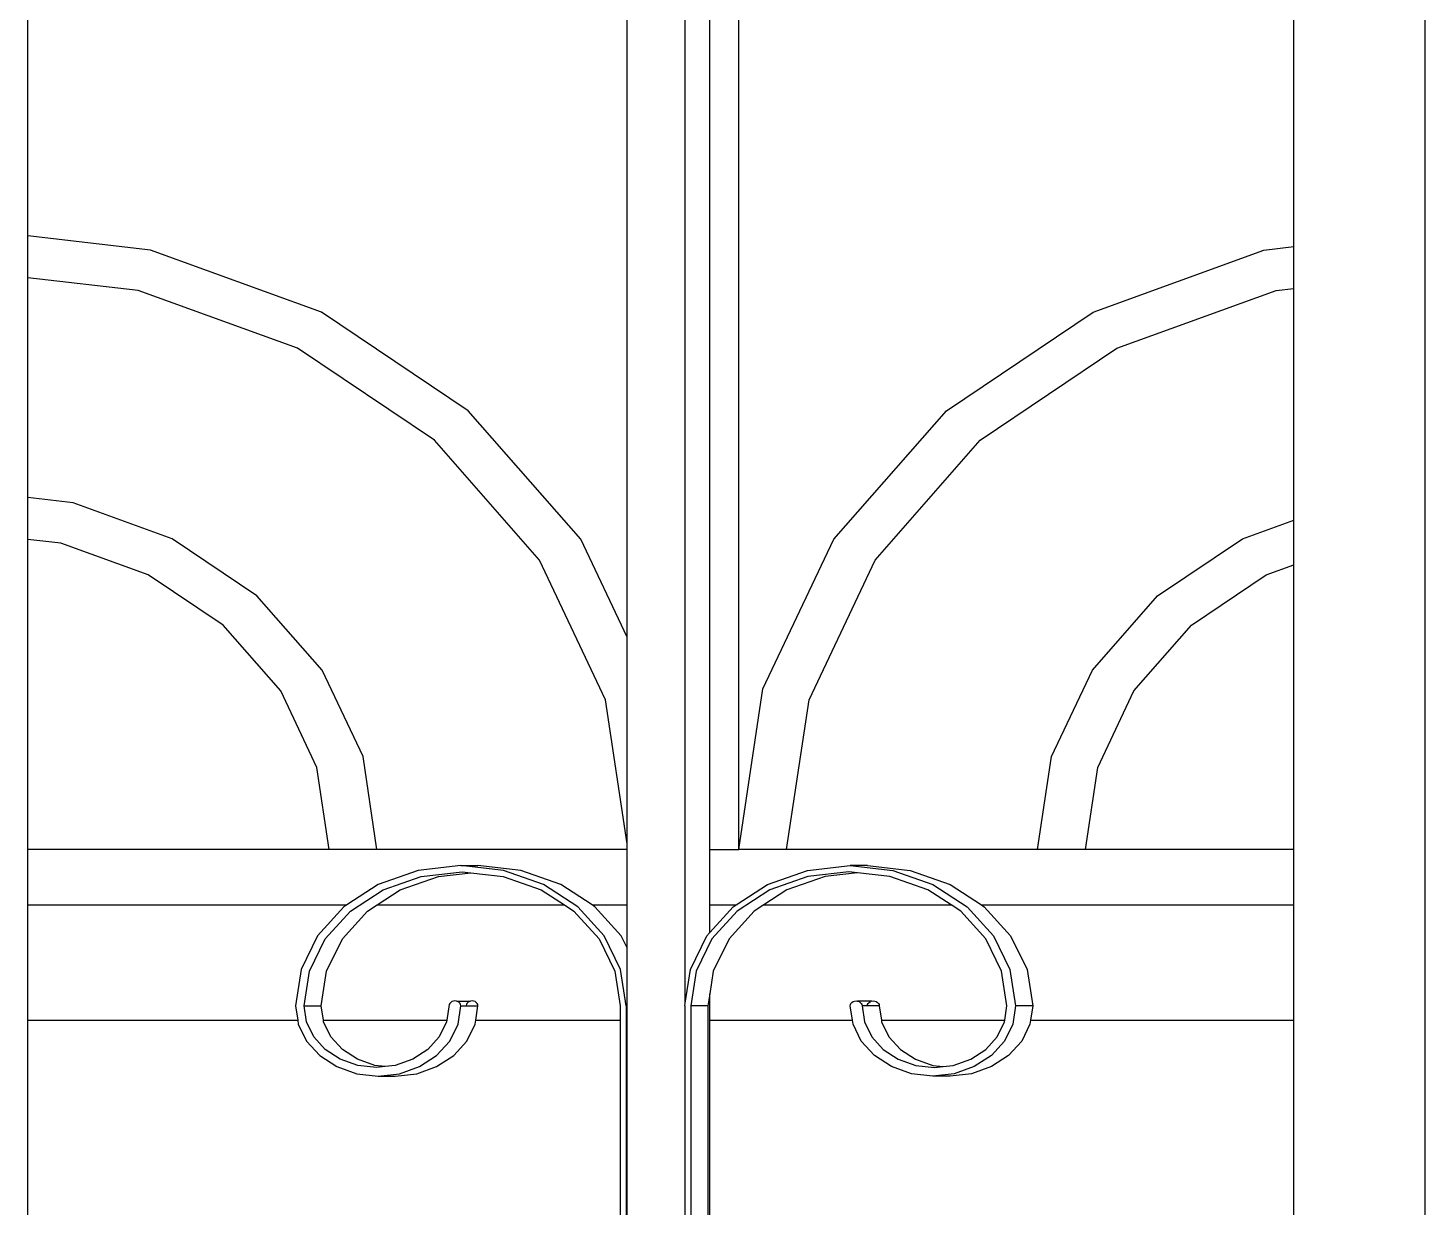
# Model space of a CAD drawing. Header units: millimetres. Extents: x 173236 to 801264, y -94969 to 615039.
# Drawn here: x 499145.8 to 499368.6, y -1964 to -1775.9 of the extents above; entities that cross this region are included whole.
import ezdxf

# ---------------------------------------------------------------- set-up
doc = ezdxf.new("R2010")
doc.units = ezdxf.units.MM
doc.header["$MEASUREMENT"] = 0
doc.layers.add('VOX-A-WALL-PATT', color=233, linetype='Continuous')

# ---------------------------------------------------------------- blocks, each defined once
blk = doc.blocks.new('STAIRCASE')
at = {"layer": 'VOX-A-WALL-PATT'}
for p, q in [((499145.82, -1809.11), (499145.82, -1652.24)), ((499250.64, -1931.46), (499250.64, -1709.12)), ((499254.55, -1906.96), (499254.55, -1711.3)), ((499259.18, -1906.96), (499259.18, -1713.89)), ((499241.35, -1873.08), (499241.35, -1723.53)), ((499347.7, -1810.81), (499347.7, -1760.28)), ((499368.6, -2542.65), (499368.6, -1767.63)), ((499165.38, -1811.36), (499145.82, -1809.11)), ((499145.82, -1815.78), (499145.82, -1809.11)), ((499342.91, -1811.36), (499347.7, -1810.81)), ((499347.7, -1817.49), (499347.7, -1810.81)), ((499192.63, -1821.25), (499165.38, -1811.36)), ((499315.66, -1821.25), (499342.91, -1811.36)), ((499163.41, -1817.81), (499145.82, -1815.78)), ((499145.82, -1850.84), (499145.82, -1815.78)), ((499188.82, -1827.03), (499163.41, -1817.81)), ((499319.48, -1827.03), (499344.88, -1817.81)), ((499344.88, -1817.81), (499347.7, -1817.49)), ((499347.7, -1854.42), (499347.7, -1817.49)), ((499216.02, -1836.98), (499192.63, -1821.25)), ((499292.27, -1836.98), (499315.66, -1821.25)), ((499210.63, -1841.7), (499188.82, -1827.03)), ((499297.66, -1841.7), (499319.48, -1827.03)), ((499233.97, -1857.48), (499216.02, -1836.98)), ((499274.32, -1857.48), (499292.27, -1836.98)), ((499227.37, -1860.82), (499210.63, -1841.7)), ((499280.92, -1860.82), (499297.66, -1841.7)), ((499153.05, -1851.68), (499145.82, -1850.84)), ((499145.82, -1857.52), (499145.82, -1850.84)), ((499168.81, -1857.4), (499153.05, -1851.68)), ((499339.48, -1857.4), (499347.7, -1854.42)), ((499347.7, -1861.58), (499347.7, -1854.42)), ((499151.08, -1858.13), (499145.82, -1857.52)), ((499145.82, -1906.96), (499145.82, -1857.52)), ((499182.34, -1866.49), (499168.81, -1857.4)), ((499241.35, -1873.08), (499233.97, -1857.48)), ((499263.03, -1881.35), (499274.32, -1857.48)), ((499325.95, -1866.49), (499339.48, -1857.4)), ((499165, -1863.18), (499151.08, -1858.13)), ((499237.9, -1883.08), (499227.37, -1860.82)), ((499270.39, -1883.08), (499280.92, -1860.82)), ((499343.29, -1863.18), (499347.7, -1861.58)), ((499347.7, -1906.96), (499347.7, -1861.58)), ((499176.95, -1871.21), (499165, -1863.18)), ((499331.34, -1871.21), (499343.29, -1863.18)), ((499192.72, -1878.35), (499182.34, -1866.49)), ((499315.57, -1878.35), (499325.95, -1866.49)), ((499186.12, -1881.68), (499176.95, -1871.21)), ((499322.17, -1881.68), (499331.34, -1871.21)), ((499241.35, -1906.06), (499241.35, -1873.08)), ((499199.25, -1892.15), (499192.72, -1878.35)), ((499309.05, -1892.15), (499315.57, -1878.35)), ((499191.88, -1893.88), (499186.12, -1881.68)), ((499259.18, -1906.96), (499263.03, -1881.35)), ((499316.41, -1893.88), (499322.17, -1881.68)), ((499241.35, -1906.06), (499237.9, -1883.08)), ((499266.8, -1906.96), (499270.39, -1883.08)), ((499201.47, -1906.96), (499199.25, -1892.15)), ((499306.82, -1906.96), (499309.05, -1892.15)), ((499193.85, -1906.96), (499191.88, -1893.88)), ((499314.44, -1906.96), (499316.41, -1893.88)), ((499193.85, -1906.96), (499145.82, -1906.96)), ((499145.82, -1915.79), (499145.82, -1906.96)), ((499201.47, -1906.96), (499193.85, -1906.96)), ((499241.35, -1906.96), (499201.47, -1906.96)), ((499241.35, -1906.96), (499241.35, -1906.06)), ((499241.35, -1915.79), (499241.35, -1906.96)), ((499254.55, -1906.96), (499259.18, -1906.96)), ((499254.55, -1915.79), (499254.55, -1906.96)), ((499266.8, -1906.96), (499259.18, -1906.96)), ((499306.82, -1906.96), (499266.8, -1906.96)), ((499314.44, -1906.96), (499306.82, -1906.96)), ((499347.7, -1906.96), (499314.44, -1906.96)), ((499347.7, -1915.79), (499347.7, -1906.96)), ((499208.02, -1910.29), (499201.66, -1912.53)), ((499202.45, -1913.38), (499208.53, -1911.24)), ((499205.19, -1913.38), (499211.27, -1911.24)), ((499214.85, -1909.53), (499208.02, -1910.29)), ((499208.53, -1911.24), (499215.06, -1910.51)), ((499211.27, -1911.24), (499216.43, -1910.66)), ((499214.85, -1909.53), (499217.58, -1909.53)), ((499221.67, -1910.29), (499214.85, -1909.53)), ((499215.06, -1910.51), (499216.43, -1910.66)), ((499216.43, -1910.66), (499221.58, -1911.24)), ((499224.41, -1910.29), (499217.58, -1909.53)), ((499221.58, -1911.24), (499227.67, -1913.38)), ((499228.03, -1912.53), (499221.67, -1910.29)), ((499230.77, -1912.53), (499224.41, -1910.29)), ((499263.75, -1912.53), (499270.11, -1910.29)), ((499270.2, -1911.24), (499264.12, -1913.38)), ((499272.94, -1911.24), (499266.85, -1913.38)), ((499270.11, -1910.29), (499276.94, -1909.53)), ((499276.72, -1910.51), (499270.2, -1911.24)), ((499278.09, -1910.66), (499272.94, -1911.24)), ((499278.09, -1910.66), (499276.72, -1910.51)), ((499276.94, -1909.53), (499283.76, -1910.29)), ((499279.68, -1909.53), (499276.94, -1909.53)), ((499283.25, -1911.24), (499278.09, -1910.66)), ((499279.68, -1909.53), (499286.5, -1910.29)), ((499289.33, -1913.38), (499283.25, -1911.24)), ((499283.76, -1910.29), (499290.12, -1912.53)), ((499286.5, -1910.29), (499292.86, -1912.53)), ((499201.66, -1912.53), (499196.65, -1915.79)), ((499197.23, -1916.78), (499202.45, -1913.38)), ((499201.48, -1915.79), (499205.19, -1913.38)), ((499227.67, -1913.38), (499231.38, -1915.79)), ((499233.49, -1916.08), (499228.03, -1912.53)), ((499235.78, -1915.79), (499230.77, -1912.53)), ((499258.74, -1915.79), (499263.75, -1912.53)), ((499264.12, -1913.38), (499258.89, -1916.78)), ((499266.85, -1913.38), (499263.14, -1915.79)), ((499293.05, -1915.79), (499289.33, -1913.38)), ((499290.12, -1912.53), (499295.59, -1916.08)), ((499292.86, -1912.53), (499297.87, -1915.79)), ((499145.82, -1915.79), (499196.65, -1915.79)), ((499145.82, -1934.18), (499145.82, -1915.79)), ((499196.65, -1915.79), (499196.2, -1916.08)), ((499199.96, -1916.78), (499201.48, -1915.79)), ((499201.48, -1915.79), (499231.38, -1915.79)), ((499231.38, -1915.79), (499232.89, -1916.78)), ((499235.78, -1915.79), (499241.35, -1915.79)), ((499236.23, -1916.08), (499235.78, -1915.79)), ((499241.35, -1922.62), (499241.35, -1915.79)), ((499254.55, -1915.79), (499258.74, -1915.79)), ((499254.55, -1920.22), (499254.55, -1915.79)), ((499258.29, -1916.08), (499258.74, -1915.79)), ((499263.14, -1915.79), (499261.63, -1916.78)), ((499263.14, -1915.79), (499293.05, -1915.79)), ((499294.56, -1916.78), (499293.05, -1915.79)), ((499297.87, -1915.79), (499347.7, -1915.79)), ((499297.87, -1915.79), (499298.32, -1916.08)), ((499347.7, -1934.18), (499347.7, -1915.79)), ((499196.2, -1916.08), (499192.01, -1920.72)), ((499193.22, -1921.21), (499197.23, -1916.78)), ((499195.96, -1921.21), (499199.96, -1916.78)), ((499232.89, -1916.78), (499236.9, -1921.21)), ((499237.68, -1920.72), (499233.49, -1916.08)), ((499240.42, -1920.72), (499236.23, -1916.08)), ((499254.55, -1920.22), (499258.29, -1916.08)), ((499258.89, -1916.78), (499254.89, -1921.21)), ((499261.63, -1916.78), (499257.62, -1921.21)), ((499298.56, -1921.21), (499294.56, -1916.78)), ((499295.59, -1916.08), (499299.78, -1920.72)), ((499298.32, -1916.08), (499302.51, -1920.72)), ((499254.1, -1920.72), (499254.55, -1920.22)), ((499192.01, -1920.72), (499189.37, -1926.11)), ((499190.7, -1926.37), (499193.22, -1921.21)), ((499193.44, -1926.37), (499195.96, -1921.21)), ((499236.9, -1921.21), (499239.42, -1926.37)), ((499240.32, -1926.11), (499237.68, -1920.72)), ((499241.35, -1922.62), (499240.42, -1920.72)), ((499241.35, -1931.9), (499241.35, -1922.62)), ((499251.46, -1926.11), (499254.1, -1920.72)), ((499254.89, -1921.21), (499252.37, -1926.37)), ((499257.62, -1921.21), (499255.1, -1926.37)), ((499301.08, -1926.37), (499298.56, -1921.21)), ((499299.78, -1920.72), (499302.41, -1926.11)), ((499302.51, -1920.72), (499305.15, -1926.11)), ((499189.37, -1926.11), (499188.47, -1931.9)), ((499189.84, -1931.9), (499190.7, -1926.37)), ((499192.58, -1931.9), (499193.44, -1926.37)), ((499239.42, -1926.37), (499240.28, -1931.9)), ((499241.22, -1931.9), (499240.32, -1926.11)), ((499250.64, -1931.46), (499251.46, -1926.11)), ((499252.37, -1926.37), (499251.51, -1931.9)), ((499255.1, -1926.37), (499254.55, -1929.96)), ((499301.94, -1931.9), (499301.08, -1926.37)), ((499302.41, -1926.11), (499303.31, -1931.9)), ((499305.15, -1926.11), (499306.05, -1931.9)), ((499213.09, -1931.51), (499213, -1931.7)), ((499213.24, -1931.34), (499213.09, -1931.51)), ((499213.43, -1931.21), (499213.24, -1931.34)), ((499213.66, -1931.13), (499213.43, -1931.21)), ((499213.9, -1931.11), (499213.66, -1931.13)), ((499214.15, -1931.13), (499213.9, -1931.11)), ((499214.37, -1931.21), (499214.15, -1931.13)), ((499214.15, -1931.13), (499216.4, -1931.13)), ((499214.57, -1931.34), (499214.37, -1931.21)), ((499214.72, -1931.51), (499214.57, -1931.34)), ((499214.81, -1931.7), (499214.72, -1931.51)), ((499215.83, -1931.51), (499215.73, -1931.7)), ((499215.98, -1931.34), (499215.83, -1931.51)), ((499216.17, -1931.21), (499215.98, -1931.34)), ((499216.64, -1931.11), (499216.4, -1931.13)), ((499216.89, -1931.13), (499216.64, -1931.11)), ((499217.11, -1931.21), (499216.89, -1931.13)), ((499217.31, -1931.34), (499217.11, -1931.21)), ((499217.46, -1931.51), (499217.31, -1931.34)), ((499217.55, -1931.7), (499217.46, -1931.51)), ((499250.57, -1931.9), (499250.64, -1931.46)), ((499254.55, -1929.96), (499254.24, -1931.9)), ((499254.55, -1934.18), (499254.55, -1929.96)), ((499276.97, -1931.7), (499277.06, -1931.51)), ((499277.06, -1931.51), (499277.21, -1931.34)), ((499277.21, -1931.34), (499277.41, -1931.21)), ((499277.41, -1931.21), (499277.63, -1931.13)), ((499277.63, -1931.13), (499277.88, -1931.11)), ((499277.88, -1931.11), (499278.12, -1931.13)), ((499278.12, -1931.13), (499278.35, -1931.21)), ((499280.37, -1931.13), (499278.12, -1931.13)), ((499278.35, -1931.21), (499278.54, -1931.34)), ((499278.54, -1931.34), (499278.69, -1931.51)), ((499278.69, -1931.51), (499278.79, -1931.7)), ((499279.71, -1931.7), (499279.8, -1931.51)), ((499279.8, -1931.51), (499279.95, -1931.34)), ((499279.95, -1931.34), (499280.15, -1931.21)), ((499280.37, -1931.13), (499280.62, -1931.11)), ((499280.62, -1931.11), (499280.86, -1931.13)), ((499280.86, -1931.13), (499281.09, -1931.21)), ((499281.09, -1931.21), (499281.28, -1931.34)), ((499281.28, -1931.34), (499281.43, -1931.51)), ((499281.43, -1931.51), (499281.53, -1931.7)), ((499188.47, -1931.9), (499188.83, -1934.18)), ((499189.84, -1931.9), (499192.58, -1931.9)), ((499190.23, -1934.44), (499189.84, -1931.9)), ((499192.93, -1934.18), (499192.58, -1931.9)), ((499213, -1931.7), (499212.61, -1934.18)), ((499214.4, -1934.8), (499214.85, -1931.9)), ((499214.85, -1931.9), (499214.81, -1931.7)), ((499214.85, -1931.9), (499215.7, -1931.9)), ((499215.73, -1931.7), (499215.7, -1931.9)), ((499215.7, -1931.9), (499217.58, -1931.9)), ((499217.23, -1934.18), (499217.58, -1931.9)), ((499217.58, -1931.9), (499217.55, -1931.7)), ((499240.28, -1931.9), (499240.28, -1934.18)), ((499241.22, -1931.9), (499241.22, -2001.06)), ((499241.22, -1931.9), (499241.35, -1931.9)), ((499241.35, -2001.06), (499241.35, -1931.9)), ((499250.57, -1931.9), (499250.57, -2001.06)), ((499251.51, -1931.9), (499251.51, -2001.47)), ((499254.24, -1931.9), (499251.51, -1931.9)), ((499254.24, -1931.9), (499254.24, -2001.47)), ((499276.94, -1931.9), (499276.97, -1931.7)), ((499277.29, -1934.18), (499276.94, -1931.9)), ((499278.79, -1931.7), (499278.82, -1931.9)), ((499278.82, -1931.9), (499279.21, -1934.44)), ((499279.68, -1931.9), (499278.82, -1931.9)), ((499279.68, -1931.9), (499279.71, -1931.7)), ((499281.56, -1931.9), (499279.68, -1931.9)), ((499281.53, -1931.7), (499281.56, -1931.9)), ((499281.56, -1931.9), (499281.91, -1934.18)), ((499301.59, -1934.18), (499301.94, -1931.9)), ((499303.31, -1931.9), (499302.86, -1934.8)), ((499306.05, -1931.9), (499303.31, -1931.9)), ((499306.05, -1931.9), (499305.69, -1934.18)), ((499145.82, -1934.18), (499188.83, -1934.18)), ((499145.82, -1988.79), (499145.82, -1934.18)), ((499188.83, -1934.18), (499188.92, -1934.8)), ((499188.92, -1934.8), (499190.24, -1937.5)), ((499191.39, -1936.81), (499190.23, -1934.44)), ((499192.93, -1934.18), (499212.61, -1934.18)), ((499192.97, -1934.44), (499192.93, -1934.18)), ((499194.13, -1936.81), (499192.97, -1934.44)), ((499212.57, -1934.44), (499211.41, -1936.81)), ((499212.61, -1934.18), (499212.57, -1934.44)), ((499213.08, -1937.5), (499214.4, -1934.8)), ((499215.82, -1937.5), (499217.13, -1934.8)), ((499217.13, -1934.8), (499217.23, -1934.18)), ((499217.23, -1934.18), (499240.28, -1934.18)), ((499240.28, -1934.18), (499240.28, -2001.47)), ((499254.55, -1934.18), (499277.29, -1934.18)), ((499254.55, -2002.98), (499254.55, -1934.18)), ((499277.39, -1934.8), (499277.29, -1934.18)), ((499278.7, -1937.5), (499277.39, -1934.8)), ((499279.21, -1934.44), (499280.37, -1936.81)), ((499281.91, -1934.18), (499301.59, -1934.18)), ((499281.91, -1934.18), (499281.95, -1934.44)), ((499281.95, -1934.44), (499283.11, -1936.81)), ((499300.39, -1936.81), (499301.55, -1934.44)), ((499302.86, -1934.8), (499301.54, -1937.5)), ((499301.55, -1934.44), (499301.59, -1934.18)), ((499305.6, -1934.8), (499304.28, -1937.5)), ((499305.69, -1934.18), (499305.6, -1934.8)), ((499305.69, -1934.18), (499347.7, -1934.18)), ((499347.7, -1986.73), (499347.7, -1934.18)), ((499190.24, -1937.5), (499192.34, -1939.82)), ((499193.23, -1938.84), (499191.39, -1936.81)), ((499195.96, -1938.84), (499194.13, -1936.81)), ((499211.41, -1936.81), (499209.58, -1938.84)), ((499210.98, -1939.82), (499213.08, -1937.5)), ((499213.72, -1939.82), (499215.82, -1937.5)), ((499280.8, -1939.82), (499278.7, -1937.5)), ((499280.37, -1936.81), (499282.21, -1938.84)), ((499283.11, -1936.81), (499284.94, -1938.84)), ((499298.56, -1938.84), (499300.39, -1936.81)), ((499301.54, -1937.5), (499299.45, -1939.82)), ((499304.28, -1937.5), (499302.19, -1939.82)), ((499192.34, -1939.82), (499195.07, -1941.59)), ((499195.62, -1940.4), (499193.23, -1938.84)), ((499198.41, -1941.38), (499195.62, -1940.4)), ((499198.36, -1940.4), (499195.96, -1938.84)), ((499201.15, -1941.38), (499198.36, -1940.4)), ((499207.18, -1940.4), (499204.39, -1941.38)), ((499209.58, -1938.84), (499207.18, -1940.4)), ((499208.25, -1941.59), (499210.98, -1939.82)), ((499210.99, -1941.59), (499213.72, -1939.82)), ((499283.53, -1941.59), (499280.8, -1939.82)), ((499282.21, -1938.84), (499284.6, -1940.4)), ((499284.6, -1940.4), (499287.39, -1941.38)), ((499284.94, -1938.84), (499287.34, -1940.4)), ((499287.34, -1940.4), (499290.13, -1941.38)), ((499293.37, -1941.38), (499296.16, -1940.4)), ((499296.16, -1940.4), (499298.56, -1938.84)), ((499299.45, -1939.82), (499296.72, -1941.59)), ((499302.19, -1939.82), (499299.45, -1941.59)), ((499195.07, -1941.59), (499198.25, -1942.71)), ((499201.4, -1941.71), (499198.41, -1941.38)), ((499202.77, -1941.56), (499201.15, -1941.38)), ((499202.77, -1941.56), (499201.4, -1941.71)), ((499204.39, -1941.38), (499202.77, -1941.56)), ((499205.07, -1942.71), (499208.25, -1941.59)), ((499207.81, -1942.71), (499210.99, -1941.59)), ((499286.71, -1942.71), (499283.53, -1941.59)), ((499287.39, -1941.38), (499290.38, -1941.71)), ((499290.13, -1941.38), (499291.75, -1941.56)), ((499290.38, -1941.71), (499291.75, -1941.56)), ((499291.75, -1941.56), (499293.37, -1941.38)), ((499296.72, -1941.59), (499293.54, -1942.71)), ((499299.45, -1941.59), (499296.27, -1942.71)), ((499198.25, -1942.71), (499201.66, -1943.09)), ((499201.66, -1943.09), (499205.07, -1942.71)), ((499201.66, -1943.09), (499204.4, -1943.09)), ((499204.4, -1943.09), (499207.81, -1942.71)), ((499290.12, -1943.09), (499286.71, -1942.71)), ((499293.54, -1942.71), (499290.12, -1943.09)), ((499292.86, -1943.09), (499290.12, -1943.09)), ((499296.27, -1942.71), (499292.86, -1943.09))]:
    blk.add_line(p, q, dxfattribs=at)

msp = doc.modelspace()

# ---------------------------------------------------------------- block references
msp.add_blockref('STAIRCASE', (0, 0))

doc.saveas('drawing.dxf')
